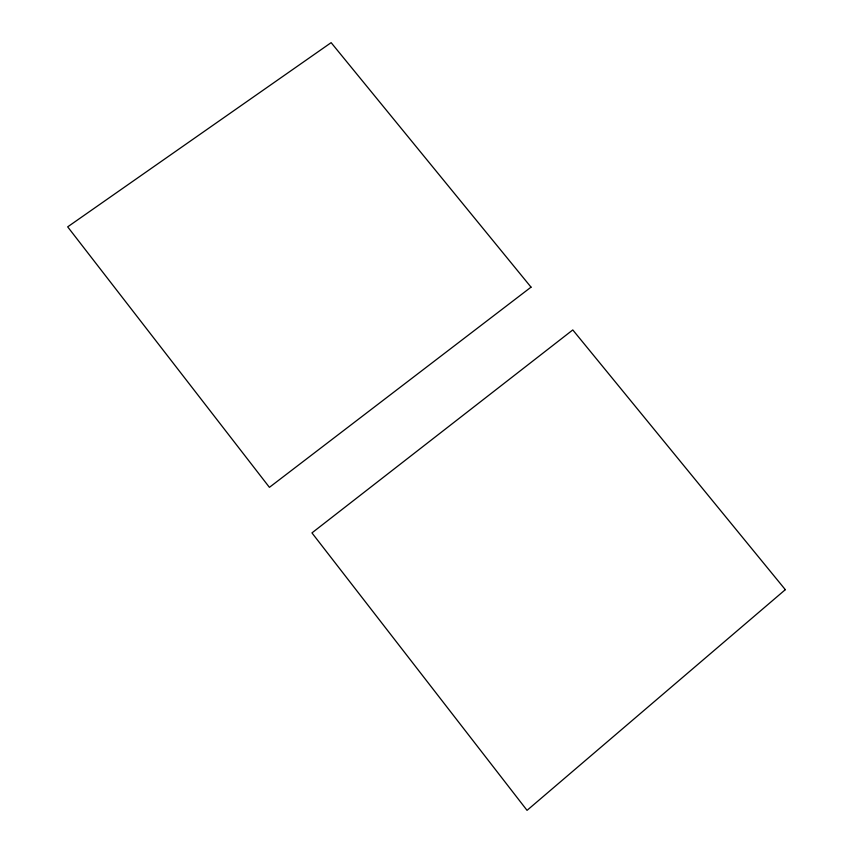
<?xml version="1.0" encoding="UTF-8"?>
<svg xmlns="http://www.w3.org/2000/svg" width="853" height="853" viewBox="0 0 853 853"><rect width="100%" height="100%" fill="white"/><g stroke="black" fill="none" stroke-linecap="round" stroke-linejoin="round"><path stroke-width="1.28" d="M785.325 589.668L527.047 810.35L311.953 532.901L572.789 329.94L785.325 589.668M531.035 287.152L269.42 487.34L67.675 226.855L331.135 42.65L531.035 287.152"/></g></svg>
